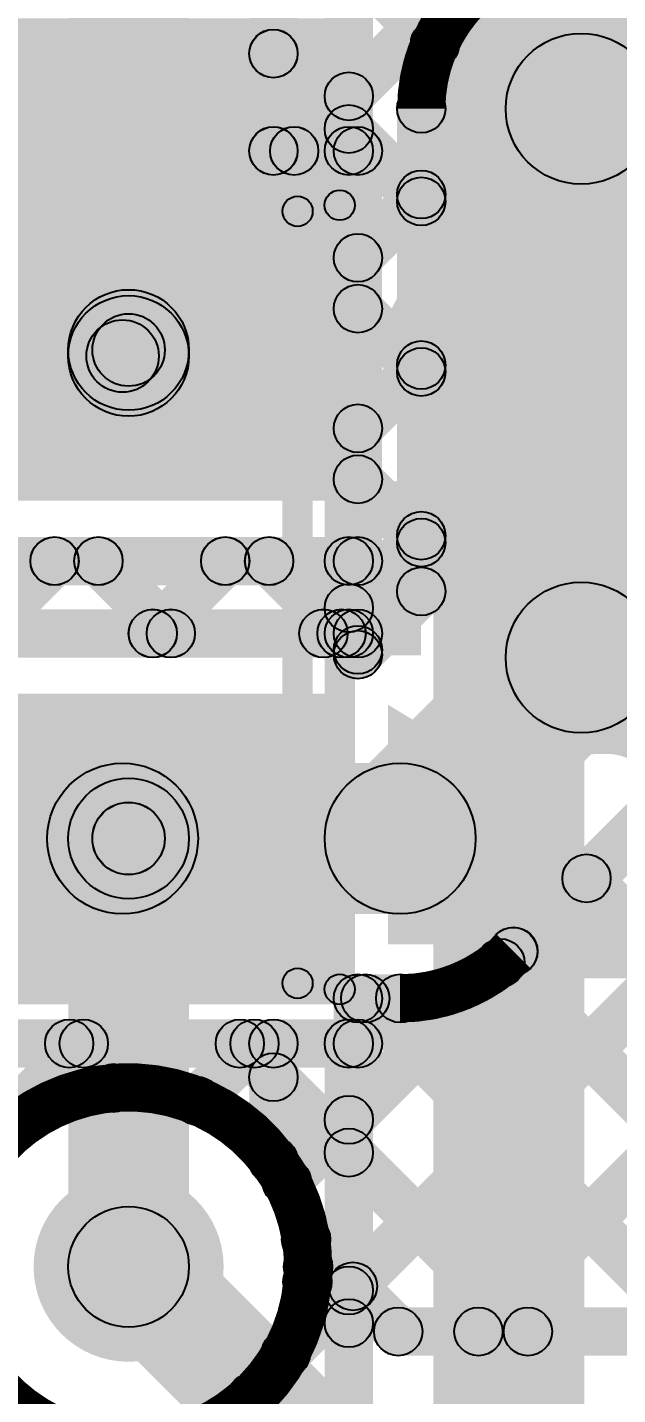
# Model space of a CAD drawing. Header units: millimetres. Extents: x 0 to 5.55, y 0 to 1.02.
# Drawn here: x 0.1432 to 0.241, y 0.3828 to 0.6095 of the extents above; entities that cross this region are included whole.
import ezdxf

# ---------------------------------------------------------------- set-up
doc = ezdxf.new("R2010")
doc.units = ezdxf.units.MM
doc.header["$MEASUREMENT"] = 0
for name, color, linetype in [('BottomLayer', 5, 'Continuous'), ('BottomOverlay', 54, 'Continuous'), ('BottomPaste', 16, 'Continuous'), ('BottomSolder', 6, 'Continuous'), ('TopLayer', 1, 'Continuous'), ('TopOverlay', 2, 'Continuous'), ('TopPaste', 8, 'Continuous'), ('TopSolder', 216, 'Continuous'), ('ViaHoleLayer', 16, 'Continuous')]:
    doc.layers.add(name, color=color, linetype=linetype)

# ---------------------------------------------------------------- blocks, each defined once
blk = doc.blocks.new('RES_0805_B_8')
at = {"layer": 'BottomLayer'}
for points in [[(-0.06, 0.025), (-0.02, 0.025), (-0.02, -0.025), (-0.06, -0.025)], [(0.02, 0.025), (0.06, 0.025), (0.06, -0.025), (0.02, -0.025)]]:
    blk.add_hatch(color=5, dxfattribs=at).paths.add_polyline_path(points)
at = {"layer": 'BottomOverlay'}
h = blk.add_hatch(color=54, dxfattribs=at)
edge = h.paths.add_edge_path()
edge.add_arc((-0.064, 0.029), 0.0025, 0, 360)
h = blk.add_hatch(color=54, dxfattribs=at)
edge = h.paths.add_edge_path()
edge.add_arc((-0.064, 0.029), 0.0025, 0, 360)
for points in [[(-0.064, 0.0265), (-0.064, 0.0315), (0.064, 0.0315), (0.064, 0.0265)], [(-0.0665, 0.029), (-0.0615, 0.029), (-0.0615, -0.029), (-0.0665, -0.029)], [(0.0615, 0.029), (0.0665, 0.029), (0.0665, -0.029), (0.0615, -0.029)], [(-0.064, -0.0315), (-0.064, -0.0265), (0.064, -0.0265), (0.064, -0.0315)]]:
    blk.add_hatch(color=54, dxfattribs=at).paths.add_polyline_path(points)
h = blk.add_hatch(color=54, dxfattribs=at)
edge = h.paths.add_edge_path()
edge.add_arc((0.064, 0.029), 0.0025, 0, 360)
h = blk.add_hatch(color=54, dxfattribs=at)
edge = h.paths.add_edge_path()
edge.add_arc((0.064, 0.029), 0.0025, 0, 360)
h = blk.add_hatch(color=54, dxfattribs=at)
edge = h.paths.add_edge_path()
edge.add_arc((-0.064, -0.029), 0.0025, 0, 360)
h = blk.add_hatch(color=54, dxfattribs=at)
edge = h.paths.add_edge_path()
edge.add_arc((-0.064, -0.029), 0.0025, 0, 360)
h = blk.add_hatch(color=54, dxfattribs=at)
edge = h.paths.add_edge_path()
edge.add_arc((0.064, -0.029), 0.0025, 0, 360)
h = blk.add_hatch(color=54, dxfattribs=at)
edge = h.paths.add_edge_path()
edge.add_arc((0.064, -0.029), 0.0025, 0, 360)
at = {"layer": 'BottomPaste'}
for points in [[(-0.06, 0.025), (-0.02, 0.025), (-0.02, -0.025), (-0.06, -0.025)], [(0.02, 0.025), (0.06, 0.025), (0.06, -0.025), (0.02, -0.025)]]:
    blk.add_hatch(color=16, dxfattribs=at).paths.add_polyline_path(points)
at = {"layer": 'BottomSolder'}
for points in [[(-0.064, 0.029), (-0.016, 0.029), (-0.016, -0.029), (-0.064, -0.029)], [(0.016, 0.029), (0.064, 0.029), (0.064, -0.029), (0.016, -0.029)]]:
    blk.add_hatch(color=6, dxfattribs=at).paths.add_polyline_path(points)
at = {"layer": 'BottomOverlay'}
for centre in [(-0.064, 0.029), (-0.064, 0.029), (0.064, 0.029), (0.064, 0.029), (-0.064, -0.029), (-0.064, -0.029), (0.064, -0.029), (0.064, -0.029)]:
    blk.add_circle(centre, 0.0025, dxfattribs=at)
blk = doc.blocks.new('LED_0805_27')
at = {"layer": 'TopLayer'}
for points in [[(-0.05999, 0.03001), (-0.01999, 0.03001), (-0.01999, -0.02999), (-0.05999, -0.02999)], [(0.02001, 0.03001), (0.06001, 0.03001), (0.06001, -0.02999), (0.02001, -0.02999)]]:
    blk.add_hatch(color=1, dxfattribs=at).paths.add_polyline_path(points)
at = {"layer": 'TopOverlay'}
h = blk.add_hatch(color=2, dxfattribs=at)
edge = h.paths.add_edge_path()
edge.add_arc((-0.06499, 0.03501), 0.0025, 0, 360)
h = blk.add_hatch(color=2, dxfattribs=at)
edge = h.paths.add_edge_path()
edge.add_arc((-0.06499, 0.03501), 0.0025, 0, 360)
for points in [[(-0.06499, 0.03251), (-0.06499, 0.03751), (0.06501, 0.03751), (0.06501, 0.03251)], [(0.09601, 0.03701), (0.06401, 0.03701), (0.06401, -0.03699), (0.09601, -0.03699)], [(-0.06749, 0.03501), (-0.06249, 0.03501), (-0.06249, -0.03499), (-0.06749, -0.03499)], [(0.06251, 0.03501), (0.06751, 0.03501), (0.06751, -0.03499), (0.06251, -0.03499)], [(-0.06499, -0.03749), (-0.06499, -0.03249), (0.06501, -0.03249), (0.06501, -0.03749)]]:
    blk.add_hatch(color=2, dxfattribs=at).paths.add_polyline_path(points)
h = blk.add_hatch(color=2, dxfattribs=at)
edge = h.paths.add_edge_path()
edge.add_arc((0.06501, 0.03501), 0.0025, 0, 360)
h = blk.add_hatch(color=2, dxfattribs=at)
edge = h.paths.add_edge_path()
edge.add_arc((0.06501, 0.03501), 0.0025, 0, 360)
h = blk.add_hatch(color=2, dxfattribs=at)
edge = h.paths.add_edge_path()
edge.add_arc((-0.06499, -0.03499), 0.0025, 0, 360)
h = blk.add_hatch(color=2, dxfattribs=at)
edge = h.paths.add_edge_path()
edge.add_arc((-0.06499, -0.03499), 0.0025, 0, 360)
h = blk.add_hatch(color=2, dxfattribs=at)
edge = h.paths.add_edge_path()
edge.add_arc((0.06501, -0.03499), 0.0025, 0, 360)
h = blk.add_hatch(color=2, dxfattribs=at)
edge = h.paths.add_edge_path()
edge.add_arc((0.06501, -0.03499), 0.0025, 0, 360)
at = {"layer": 'TopPaste'}
for points in [[(-0.05999, 0.03001), (-0.01999, 0.03001), (-0.01999, -0.02999), (-0.05999, -0.02999)], [(0.02001, 0.03001), (0.06001, 0.03001), (0.06001, -0.02999), (0.02001, -0.02999)]]:
    blk.add_hatch(color=8, dxfattribs=at).paths.add_polyline_path(points)
at = {"layer": 'TopSolder'}
for points in [[(-0.06399, 0.03401), (-0.01599, 0.03401), (-0.01599, -0.03399), (-0.06399, -0.03399)], [(0.01601, 0.03401), (0.06401, 0.03401), (0.06401, -0.03399), (0.01601, -0.03399)]]:
    blk.add_hatch(color=216, dxfattribs=at).paths.add_polyline_path(points)
at = {"layer": 'TopOverlay'}
for centre in [(-0.06499, 0.03501), (-0.06499, 0.03501), (0.06501, 0.03501), (0.06501, 0.03501), (-0.06499, -0.03499), (-0.06499, -0.03499), (0.06501, -0.03499), (0.06501, -0.03499)]:
    blk.add_circle(centre, 0.0025, dxfattribs=at)

msp = doc.modelspace()

# ---------------------------------------------------------------- hatches: boundary and pattern name
at = {"layer": 'BottomLayer'}
for points in [[(0.19026, 0.58617), (0.18461, 0.59183), (0.32514, 0.73236), (0.3308, 0.7267)], [(0.24384, 0.58716), (0.22616, 0.60484), (0.29216, 0.67084), (0.30984, 0.65316)], [(0.17, 0.556), (0.15, 0.556), (0.15, 0.641), (0.17, 0.641)], [(0.18475, 0.62702), (0.19041, 0.63267), (0.21357, 0.60951), (0.20792, 0.60385)], [(0.188, 0.589), (0.18, 0.589), (0.18, 0.62342), (0.188, 0.62342)], [(0.18117, 0.60231), (0.18683, 0.60797), (0.21133, 0.58347), (0.20567, 0.57781)], [(0.2125, 0.51598), (0.2045, 0.51598), (0.2045, 0.596), (0.2125, 0.596)], [(0.2475, 0.505), (0.2225, 0.505), (0.2225, 0.596), (0.2475, 0.596)], [(0.184, 0.585), (0.184, 0.593), (0.198, 0.593), (0.198, 0.585)], [(0.202, 0.521), (0.194, 0.521), (0.194, 0.589), (0.202, 0.589)], [(0.20083, 0.56845), (0.19517, 0.57411), (0.20567, 0.58461), (0.21133, 0.57895)], [(0.19517, 0.56003), (0.20083, 0.56568), (0.21133, 0.55518), (0.20567, 0.54953)], [(0.18904, 0.41524), (0.18338, 0.4209), (0.32514, 0.56266), (0.3308, 0.557)], [(0.16324, 0.55076), (0.15476, 0.55924), (0.15576, 0.56024), (0.16424, 0.55176)], [(0.20083, 0.54017), (0.19517, 0.54582), (0.20567, 0.55632), (0.21133, 0.55067)], [(0.19517, 0.53174), (0.20083, 0.5374), (0.21133, 0.5269), (0.20567, 0.52124)], [(0.20001, 0.39793), (0.19435, 0.40359), (0.32514, 0.53437), (0.3308, 0.52871)], [(0.19512, 0.50617), (0.18946, 0.51183), (0.20567, 0.52804), (0.21133, 0.52238)], [(0.12, 0.517), (0.12, 0.525), (0.198, 0.525), (0.198, 0.517)], [(0.13855, 0.50617), (0.13289, 0.51183), (0.14489, 0.52383), (0.15055, 0.51817)], [(0.15217, 0.51817), (0.15783, 0.52383), (0.16983, 0.51183), (0.16417, 0.50617)], [(0.16683, 0.50617), (0.16118, 0.51183), (0.17318, 0.52383), (0.17883, 0.51817)], [(0.18046, 0.51817), (0.18611, 0.52383), (0.19811, 0.51183), (0.19246, 0.50617)], [(0.20083, 0.50265), (0.19517, 0.50831), (0.20567, 0.51881), (0.21133, 0.51315)], [(0.12, 0.505), (0.12, 0.513), (0.198, 0.513), (0.198, 0.505)], [(0.21384, 0.46616), (0.19616, 0.48384), (0.22616, 0.51384), (0.24384, 0.49616)], [(0.19246, 0.50617), (0.19811, 0.51183), (0.20083, 0.50911), (0.19517, 0.50346)], [(0.202, 0.50548), (0.194, 0.50548), (0.194, 0.509), (0.202, 0.509)], [(0.159, 0.4625), (0.159, 0.4875), (0.205, 0.4875), (0.205, 0.4625)], [(0.2266, 0.45347), (0.22094, 0.45912), (0.25088, 0.48906), (0.25653, 0.4834)], [(0.23305, 0.46558), (0.23871, 0.47123), (0.25818, 0.45176), (0.25252, 0.44611)], [(0.2188, 0.45154), (0.22446, 0.4572), (0.24841, 0.43325), (0.24276, 0.42759)], [(0.19639, 0.44567), (0.20205, 0.45133), (0.25729, 0.39609), (0.25163, 0.39043)], [(0.198, 0.4445), (0.198, 0.4525), (0.205, 0.4525), (0.205, 0.4445)], [(0.202, 0.441), (0.194, 0.441), (0.194, 0.4485), (0.202, 0.4485)], [(0.12, 0.437), (0.12, 0.445), (0.198, 0.445), (0.198, 0.437)], [(0.05683, 0.3396), (0.05117, 0.34526), (0.14974, 0.44383), (0.1554, 0.43817)], [(0.14732, 0.43817), (0.15298, 0.44383), (0.16033, 0.43647), (0.15468, 0.43081)], [(0.17418, 0.42867), (0.16852, 0.43432), (0.17803, 0.44383), (0.18369, 0.43817)], [(0.17561, 0.43817), (0.18126, 0.44383), (0.229, 0.39609), (0.22335, 0.39043)], [(0.2208, 0.39043), (0.21514, 0.39609), (0.24353, 0.42447), (0.24918, 0.41882)], [(0.15293, 0.39693), (0.16707, 0.41107), (0.20181, 0.37633), (0.18767, 0.36219)], [(0.18657, 0.40571), (0.19223, 0.41137), (0.20751, 0.39609), (0.20185, 0.39043)], [(0.20468, 0.38926), (0.20468, 0.39726), (0.32797, 0.39726), (0.32797, 0.38926)]]:
    msp.add_hatch(color=5, dxfattribs=at).paths.add_polyline_path(points)
h = msp.add_hatch(color=5, dxfattribs=at)
edge = h.paths.add_edge_path()
edge.add_arc((0.21075, 0.60668), 0.004, 0, 360)
h = msp.add_hatch(color=5, dxfattribs=at)
edge = h.paths.add_edge_path()
edge.add_arc((0.184, 0.60514), 0.004, 0, 360)
h = msp.add_hatch(color=5, dxfattribs=at)
edge = h.paths.add_edge_path()
edge.add_arc((0.235, 0.596), 0.0125, 0, 360)
h = msp.add_hatch(color=5, dxfattribs=at)
edge = h.paths.add_edge_path()
edge.add_arc((0.235, 0.596), 0.0125, 0, 360)
h = msp.add_hatch(color=5, dxfattribs=at)
edge = h.paths.add_edge_path()
edge.add_arc((0.2085, 0.596), 0.004, 0, 360)
h = msp.add_hatch(color=5, dxfattribs=at)
edge = h.paths.add_edge_path()
edge.add_arc((0.2085, 0.596), 0.004, 0, 360)
h = msp.add_hatch(color=5, dxfattribs=at)
edge = h.paths.add_edge_path()
edge.add_arc((0.2085, 0.596), 0.004, 0, 360)
h = msp.add_hatch(color=5, dxfattribs=at)
edge = h.paths.add_edge_path()
edge.add_arc((0.184, 0.589), 0.004, 0, 360)
h = msp.add_hatch(color=5, dxfattribs=at)
edge = h.paths.add_edge_path()
edge.add_arc((0.184, 0.589), 0.004, 0, 360)
h = msp.add_hatch(color=5, dxfattribs=at)
edge = h.paths.add_edge_path()
edge.add_arc((0.18744, 0.589), 0.004, 0, 360)
h = msp.add_hatch(color=5, dxfattribs=at)
edge = h.paths.add_edge_path()
edge.add_arc((0.198, 0.589), 0.004, 0, 360)
h = msp.add_hatch(color=5, dxfattribs=at)
edge = h.paths.add_edge_path()
edge.add_arc((0.198, 0.589), 0.004, 0, 360)
h = msp.add_hatch(color=5, dxfattribs=at)
edge = h.paths.add_edge_path()
edge.add_arc((0.2085, 0.58178), 0.004, 0, 360)
h = msp.add_hatch(color=5, dxfattribs=at)
edge = h.paths.add_edge_path()
edge.add_arc((0.2085, 0.58064), 0.004, 0, 360)
h = msp.add_hatch(color=5, dxfattribs=at)
edge = h.paths.add_edge_path()
edge.add_arc((0.198, 0.57128), 0.004, 0, 360)
h = msp.add_hatch(color=5, dxfattribs=at)
edge = h.paths.add_edge_path()
edge.add_arc((0.198, 0.56285), 0.004, 0, 360)
h = msp.add_hatch(color=5, dxfattribs=at)
edge = h.paths.add_edge_path()
edge.add_arc((0.16, 0.556), 0.01, 0, 360)
h = msp.add_hatch(color=5, dxfattribs=at)
edge = h.paths.add_edge_path()
edge.add_arc((0.159, 0.555), 0.006, 0, 360)
h = msp.add_hatch(color=5, dxfattribs=at)
edge = h.paths.add_edge_path()
edge.add_arc((0.16, 0.556), 0.006, 0, 360)
h = msp.add_hatch(color=5, dxfattribs=at)
edge = h.paths.add_edge_path()
edge.add_arc((0.2085, 0.5535), 0.004, 0, 360)
h = msp.add_hatch(color=5, dxfattribs=at)
edge = h.paths.add_edge_path()
edge.add_arc((0.2085, 0.55236), 0.004, 0, 360)
h = msp.add_hatch(color=5, dxfattribs=at)
edge = h.paths.add_edge_path()
edge.add_arc((0.198, 0.543), 0.004, 0, 360)
h = msp.add_hatch(color=5, dxfattribs=at)
edge = h.paths.add_edge_path()
edge.add_arc((0.198, 0.53457), 0.004, 0, 360)
h = msp.add_hatch(color=5, dxfattribs=at)
edge = h.paths.add_edge_path()
edge.add_arc((0.2085, 0.52521), 0.004, 0, 360)
h = msp.add_hatch(color=5, dxfattribs=at)
edge = h.paths.add_edge_path()
edge.add_arc((0.2085, 0.52407), 0.004, 0, 360)
h = msp.add_hatch(color=5, dxfattribs=at)
edge = h.paths.add_edge_path()
edge.add_arc((0.14772, 0.521), 0.004, 0, 360)
h = msp.add_hatch(color=5, dxfattribs=at)
edge = h.paths.add_edge_path()
edge.add_arc((0.155, 0.521), 0.004, 0, 360)
h = msp.add_hatch(color=5, dxfattribs=at)
edge = h.paths.add_edge_path()
edge.add_arc((0.176, 0.521), 0.004, 0, 360)
h = msp.add_hatch(color=5, dxfattribs=at)
edge = h.paths.add_edge_path()
edge.add_arc((0.18329, 0.521), 0.004, 0, 360)
h = msp.add_hatch(color=5, dxfattribs=at)
edge = h.paths.add_edge_path()
edge.add_arc((0.198, 0.521), 0.004, 0, 360)
h = msp.add_hatch(color=5, dxfattribs=at)
edge = h.paths.add_edge_path()
edge.add_arc((0.198, 0.521), 0.004, 0, 360)
h = msp.add_hatch(color=5, dxfattribs=at)
edge = h.paths.add_edge_path()
edge.add_arc((0.2085, 0.51598), 0.004, 0, 360)
h = msp.add_hatch(color=5, dxfattribs=at)
edge = h.paths.add_edge_path()
edge.add_arc((0.2085, 0.51598), 0.004, 0, 360)
h = msp.add_hatch(color=5, dxfattribs=at)
edge = h.paths.add_edge_path()
edge.add_arc((0.235, 0.505), 0.0125, 0, 360)
h = msp.add_hatch(color=5, dxfattribs=at)
edge = h.paths.add_edge_path()
edge.add_arc((0.235, 0.505), 0.0125, 0, 360)
h = msp.add_hatch(color=5, dxfattribs=at)
edge = h.paths.add_edge_path()
edge.add_arc((0.164, 0.509), 0.004, 0, 360)
h = msp.add_hatch(color=5, dxfattribs=at)
edge = h.paths.add_edge_path()
edge.add_arc((0.167, 0.509), 0.004, 0, 360)
h = msp.add_hatch(color=5, dxfattribs=at)
edge = h.paths.add_edge_path()
edge.add_arc((0.19229, 0.509), 0.004, 0, 360)
h = msp.add_hatch(color=5, dxfattribs=at)
edge = h.paths.add_edge_path()
edge.add_arc((0.19529, 0.509), 0.004, 0, 360)
h = msp.add_hatch(color=5, dxfattribs=at)
edge = h.paths.add_edge_path()
edge.add_arc((0.19529, 0.509), 0.004, 0, 360)
h = msp.add_hatch(color=5, dxfattribs=at)
edge = h.paths.add_edge_path()
edge.add_arc((0.198, 0.509), 0.004, 0, 360)
h = msp.add_hatch(color=5, dxfattribs=at)
edge = h.paths.add_edge_path()
edge.add_arc((0.198, 0.509), 0.004, 0, 360)
h = msp.add_hatch(color=5, dxfattribs=at)
edge = h.paths.add_edge_path()
edge.add_arc((0.198, 0.50629), 0.004, 0, 360)
h = msp.add_hatch(color=5, dxfattribs=at)
edge = h.paths.add_edge_path()
edge.add_arc((0.198, 0.50548), 0.004, 0, 360)
h = msp.add_hatch(color=5, dxfattribs=at)
edge = h.paths.add_edge_path()
edge.add_arc((0.198, 0.50548), 0.004, 0, 360)
h = msp.add_hatch(color=5, dxfattribs=at)
edge = h.paths.add_edge_path()
edge.add_arc((0.159, 0.475), 0.0125, 0, 360)
h = msp.add_hatch(color=5, dxfattribs=at)
edge = h.paths.add_edge_path()
edge.add_arc((0.205, 0.475), 0.0125, 0, 360)
h = msp.add_hatch(color=5, dxfattribs=at)
edge = h.paths.add_edge_path()
edge.add_arc((0.205, 0.475), 0.0125, 0, 360)
h = msp.add_hatch(color=5, dxfattribs=at)
edge = h.paths.add_edge_path()
edge.add_arc((0.23588, 0.4684), 0.004, 0, 360)
h = msp.add_hatch(color=5, dxfattribs=at)
edge = h.paths.add_edge_path()
edge.add_arc((0.22374, 0.45626), 0.004, 0, 360)
h = msp.add_hatch(color=5, dxfattribs=at)
edge = h.paths.add_edge_path()
edge.add_arc((0.22377, 0.4563), 0.004, 0, 360)
h = msp.add_hatch(color=5, dxfattribs=at)
edge = h.paths.add_edge_path()
edge.add_arc((0.22377, 0.4563), 0.004, 0, 360)
h = msp.add_hatch(color=5, dxfattribs=at)
edge = h.paths.add_edge_path()
edge.add_arc((0.22163, 0.45437), 0.004, 0, 360)
h = msp.add_hatch(color=5, dxfattribs=at)
edge = h.paths.add_edge_path()
edge.add_arc((0.198, 0.4485), 0.004, 0, 360)
h = msp.add_hatch(color=5, dxfattribs=at)
edge = h.paths.add_edge_path()
edge.add_arc((0.198, 0.4485), 0.004, 0, 360)
h = msp.add_hatch(color=5, dxfattribs=at)
edge = h.paths.add_edge_path()
edge.add_arc((0.19922, 0.4485), 0.004, 0, 360)
h = msp.add_hatch(color=5, dxfattribs=at)
edge = h.paths.add_edge_path()
edge.add_arc((0.205, 0.4485), 0.004, 0, 360)
h = msp.add_hatch(color=5, dxfattribs=at)
edge = h.paths.add_edge_path()
edge.add_arc((0.205, 0.4485), 0.004, 0, 360)
h = msp.add_hatch(color=5, dxfattribs=at)
edge = h.paths.add_edge_path()
edge.add_arc((0.205, 0.4485), 0.004, 0, 360)
h = msp.add_hatch(color=5, dxfattribs=at)
edge = h.paths.add_edge_path()
edge.add_arc((0.15015, 0.441), 0.004, 0, 360)
h = msp.add_hatch(color=5, dxfattribs=at)
edge = h.paths.add_edge_path()
edge.add_arc((0.15257, 0.441), 0.004, 0, 360)
h = msp.add_hatch(color=5, dxfattribs=at)
edge = h.paths.add_edge_path()
edge.add_arc((0.17843, 0.441), 0.004, 0, 360)
h = msp.add_hatch(color=5, dxfattribs=at)
edge = h.paths.add_edge_path()
edge.add_arc((0.18086, 0.441), 0.004, 0, 360)
h = msp.add_hatch(color=5, dxfattribs=at)
edge = h.paths.add_edge_path()
edge.add_arc((0.198, 0.441), 0.004, 0, 360)
h = msp.add_hatch(color=5, dxfattribs=at)
edge = h.paths.add_edge_path()
edge.add_arc((0.198, 0.441), 0.004, 0, 360)
h = msp.add_hatch(color=5, dxfattribs=at)
edge = h.paths.add_edge_path()
edge.add_arc((0.15751, 0.43364), 0.004, 0, 360)
h = msp.add_hatch(color=5, dxfattribs=at)
edge = h.paths.add_edge_path()
edge.add_arc((0.17135, 0.4315), 0.004, 0, 360)
h = msp.add_hatch(color=5, dxfattribs=at)
edge = h.paths.add_edge_path()
edge.add_arc((0.18621, 0.41807), 0.004, 0, 360)
h = msp.add_hatch(color=5, dxfattribs=at)
edge = h.paths.add_edge_path()
edge.add_arc((0.16, 0.404), 0.01575, 0, 360)
h = msp.add_hatch(color=5, dxfattribs=at)
edge = h.paths.add_edge_path()
edge.add_arc((0.16, 0.404), 0.01, 0, 360)
h = msp.add_hatch(color=5, dxfattribs=at)
edge = h.paths.add_edge_path()
edge.add_arc((0.1894, 0.40854), 0.004, 0, 360)
h = msp.add_hatch(color=5, dxfattribs=at)
edge = h.paths.add_edge_path()
edge.add_arc((0.1894, 0.40854), 0.004, 0, 360)
h = msp.add_hatch(color=5, dxfattribs=at)
edge = h.paths.add_edge_path()
edge.add_arc((0.19718, 0.40076), 0.004, 0, 360)
h = msp.add_hatch(color=5, dxfattribs=at)
edge = h.paths.add_edge_path()
edge.add_arc((0.20468, 0.39326), 0.004, 0, 360)
h = msp.add_hatch(color=5, dxfattribs=at)
edge = h.paths.add_edge_path()
edge.add_arc((0.20468, 0.39326), 0.004, 0, 360)
h = msp.add_hatch(color=5, dxfattribs=at)
edge = h.paths.add_edge_path()
edge.add_arc((0.21797, 0.39326), 0.004, 0, 360)
h = msp.add_hatch(color=5, dxfattribs=at)
edge = h.paths.add_edge_path()
edge.add_arc((0.22617, 0.39326), 0.004, 0, 360)
at = {"layer": 'TopLayer'}
for points in [[(0.2005, 0.58901), (0.1925, 0.58901), (0.1925, 0.643), (0.2005, 0.643)], [(0.2355, 0.31), (0.2105, 0.31), (0.2105, 0.643), (0.2355, 0.643)], [(0.16999, 0.55501), (0.14999, 0.55501), (0.14999, 0.64099), (0.16999, 0.64099)], [(0.18799, 0.58901), (0.17999, 0.58901), (0.17999, 0.62341), (0.18799, 0.62341)], [(0.18117, 0.60232), (0.18682, 0.60797), (0.19933, 0.59547), (0.19367, 0.58981)], [(0.19027, 0.58618), (0.18461, 0.59183), (0.19367, 0.60089), (0.19933, 0.59524)], [(0.18399, 0.58501), (0.18399, 0.59301), (0.1965, 0.59301), (0.1965, 0.58501)], [(0.11599, 0.51701), (0.11599, 0.52501), (0.1965, 0.52501), (0.1965, 0.51701)], [(0.13855, 0.50618), (0.1329, 0.51183), (0.1449, 0.52383), (0.15055, 0.51818)], [(0.15217, 0.51818), (0.15782, 0.52383), (0.16982, 0.51183), (0.16417, 0.50618)], [(0.16684, 0.50618), (0.16118, 0.51183), (0.17318, 0.52383), (0.17884, 0.51818)], [(0.18045, 0.51818), (0.18611, 0.52383), (0.19811, 0.51183), (0.19245, 0.50618)], [(0.2005, 0.50901), (0.1925, 0.50901), (0.1925, 0.52101), (0.2005, 0.52101)], [(0.19512, 0.50618), (0.18947, 0.51183), (0.19367, 0.51604), (0.19933, 0.51038)], [(0.11599, 0.50501), (0.11599, 0.51301), (0.1965, 0.51301), (0.1965, 0.50501)], [(0.15575, 0.47076), (0.16424, 0.47925), (0.16424, 0.47924), (0.15576, 0.47076)], [(0.17, 0.404), (0.15, 0.404), (0.15, 0.475), (0.17, 0.475)], [(0.184, 0.43701), (0.184, 0.44501), (0.1965, 0.44501), (0.1965, 0.43701)], [(0.188, 0.42158), (0.18, 0.42158), (0.18, 0.44101), (0.188, 0.44101)], [(0.2005, 0.31), (0.1925, 0.31), (0.1925, 0.44101), (0.2005, 0.44101)], [(0.18117, 0.43261), (0.18683, 0.43826), (0.19933, 0.42576), (0.19367, 0.42011)], [(0.18904, 0.41524), (0.18338, 0.4209), (0.19367, 0.43119), (0.19933, 0.42553)], [(0.18681, 0.39868), (0.19247, 0.40433), (0.19933, 0.39748), (0.19367, 0.39182)], [(0.18887, 0.38678), (0.18321, 0.39244), (0.19367, 0.4029), (0.19933, 0.39725)], [(0.17763, 0.37958), (0.18329, 0.38523), (0.19933, 0.36919), (0.19367, 0.36354)]]:
    msp.add_hatch(color=1, dxfattribs=at).paths.add_polyline_path(points)
h = msp.add_hatch(color=1, dxfattribs=at)
edge = h.paths.add_edge_path()
edge.add_arc((0.18399, 0.60515), 0.004, 0, 360)
h = msp.add_hatch(color=1, dxfattribs=at)
edge = h.paths.add_edge_path()
edge.add_arc((0.1965, 0.59806), 0.004, 0, 360)
h = msp.add_hatch(color=1, dxfattribs=at)
edge = h.paths.add_edge_path()
edge.add_arc((0.1965, 0.59264), 0.004, 0, 360)
h = msp.add_hatch(color=1, dxfattribs=at)
edge = h.paths.add_edge_path()
edge.add_arc((0.18399, 0.58901), 0.004, 0, 360)
h = msp.add_hatch(color=1, dxfattribs=at)
edge = h.paths.add_edge_path()
edge.add_arc((0.18399, 0.58901), 0.004, 0, 360)
h = msp.add_hatch(color=1, dxfattribs=at)
edge = h.paths.add_edge_path()
edge.add_arc((0.18744, 0.58901), 0.004, 0, 360)
h = msp.add_hatch(color=1, dxfattribs=at)
edge = h.paths.add_edge_path()
edge.add_arc((0.1965, 0.58901), 0.004, 0, 360)
h = msp.add_hatch(color=1, dxfattribs=at)
edge = h.paths.add_edge_path()
edge.add_arc((0.1965, 0.58901), 0.004, 0, 360)
h = msp.add_hatch(color=1, dxfattribs=at)
edge = h.paths.add_edge_path()
edge.add_arc((0.15999, 0.55501), 0.01, 0, 360)
h = msp.add_hatch(color=1, dxfattribs=at)
edge = h.paths.add_edge_path()
edge.add_arc((0.14773, 0.52101), 0.004, 0, 360)
h = msp.add_hatch(color=1, dxfattribs=at)
edge = h.paths.add_edge_path()
edge.add_arc((0.155, 0.52101), 0.004, 0, 360)
h = msp.add_hatch(color=1, dxfattribs=at)
edge = h.paths.add_edge_path()
edge.add_arc((0.17601, 0.52101), 0.004, 0, 360)
h = msp.add_hatch(color=1, dxfattribs=at)
edge = h.paths.add_edge_path()
edge.add_arc((0.18328, 0.52101), 0.004, 0, 360)
h = msp.add_hatch(color=1, dxfattribs=at)
edge = h.paths.add_edge_path()
edge.add_arc((0.1965, 0.52101), 0.004, 0, 360)
h = msp.add_hatch(color=1, dxfattribs=at)
edge = h.paths.add_edge_path()
edge.add_arc((0.1965, 0.52101), 0.004, 0, 360)
h = msp.add_hatch(color=1, dxfattribs=at)
edge = h.paths.add_edge_path()
edge.add_arc((0.1965, 0.51321), 0.004, 0, 360)
h = msp.add_hatch(color=1, dxfattribs=at)
edge = h.paths.add_edge_path()
edge.add_arc((0.16401, 0.50901), 0.004, 0, 360)
h = msp.add_hatch(color=1, dxfattribs=at)
edge = h.paths.add_edge_path()
edge.add_arc((0.167, 0.50901), 0.004, 0, 360)
h = msp.add_hatch(color=1, dxfattribs=at)
edge = h.paths.add_edge_path()
edge.add_arc((0.19229, 0.50901), 0.004, 0, 360)
h = msp.add_hatch(color=1, dxfattribs=at)
edge = h.paths.add_edge_path()
edge.add_arc((0.19528, 0.50901), 0.004, 0, 360)
h = msp.add_hatch(color=1, dxfattribs=at)
edge = h.paths.add_edge_path()
edge.add_arc((0.1965, 0.50901), 0.004, 0, 360)
h = msp.add_hatch(color=1, dxfattribs=at)
edge = h.paths.add_edge_path()
edge.add_arc((0.1965, 0.50901), 0.004, 0, 360)
h = msp.add_hatch(color=1, dxfattribs=at)
edge = h.paths.add_edge_path()
edge.add_arc((0.16, 0.475), 0.01, 0, 360)
h = msp.add_hatch(color=1, dxfattribs=at)
edge = h.paths.add_edge_path()
edge.add_arc((0.15999, 0.47501), 0.006, 0, 360)
h = msp.add_hatch(color=1, dxfattribs=at)
edge = h.paths.add_edge_path()
edge.add_arc((0.16, 0.475), 0.006, 0, 360)
h = msp.add_hatch(color=1, dxfattribs=at)
edge = h.paths.add_edge_path()
edge.add_arc((0.184, 0.44101), 0.004, 0, 360)
h = msp.add_hatch(color=1, dxfattribs=at)
edge = h.paths.add_edge_path()
edge.add_arc((0.184, 0.44101), 0.004, 0, 360)
h = msp.add_hatch(color=1, dxfattribs=at)
edge = h.paths.add_edge_path()
edge.add_arc((0.1965, 0.44101), 0.004, 0, 360)
h = msp.add_hatch(color=1, dxfattribs=at)
edge = h.paths.add_edge_path()
edge.add_arc((0.1965, 0.44101), 0.004, 0, 360)
h = msp.add_hatch(color=1, dxfattribs=at)
edge = h.paths.add_edge_path()
edge.add_arc((0.184, 0.43543), 0.004, 0, 360)
h = msp.add_hatch(color=1, dxfattribs=at)
edge = h.paths.add_edge_path()
edge.add_arc((0.1965, 0.42836), 0.004, 0, 360)
h = msp.add_hatch(color=1, dxfattribs=at)
edge = h.paths.add_edge_path()
edge.add_arc((0.1965, 0.42293), 0.004, 0, 360)
h = msp.add_hatch(color=1, dxfattribs=at)
edge = h.paths.add_edge_path()
edge.add_arc((0.184, 0.42158), 0.004, 0, 360)
h = msp.add_hatch(color=1, dxfattribs=at)
edge = h.paths.add_edge_path()
edge.add_arc((0.184, 0.42158), 0.004, 0, 360)
h = msp.add_hatch(color=1, dxfattribs=at)
edge = h.paths.add_edge_path()
edge.add_arc((0.18621, 0.41807), 0.004, 0, 360)
h = msp.add_hatch(color=1, dxfattribs=at)
edge = h.paths.add_edge_path()
edge.add_arc((0.16, 0.404), 0.01575, 0, 360)
h = msp.add_hatch(color=1, dxfattribs=at)
edge = h.paths.add_edge_path()
edge.add_arc((0.16, 0.404), 0.01, 0, 360)
h = msp.add_hatch(color=1, dxfattribs=at)
edge = h.paths.add_edge_path()
edge.add_arc((0.18975, 0.404), 0.004, 0, 360)
h = msp.add_hatch(color=1, dxfattribs=at)
edge = h.paths.add_edge_path()
edge.add_arc((0.18975, 0.404), 0.004, 0, 360)
h = msp.add_hatch(color=1, dxfattribs=at)
edge = h.paths.add_edge_path()
edge.add_arc((0.18964, 0.40151), 0.004, 0, 360)
h = msp.add_hatch(color=1, dxfattribs=at)
edge = h.paths.add_edge_path()
edge.add_arc((0.1965, 0.40007), 0.004, 0, 360)
h = msp.add_hatch(color=1, dxfattribs=at)
edge = h.paths.add_edge_path()
edge.add_arc((0.1965, 0.39465), 0.004, 0, 360)
h = msp.add_hatch(color=1, dxfattribs=at)
edge = h.paths.add_edge_path()
edge.add_arc((0.18604, 0.38961), 0.004, 0, 360)
h = msp.add_hatch(color=1, dxfattribs=at)
edge = h.paths.add_edge_path()
edge.add_arc((0.18046, 0.3824), 0.004, 0, 360)
at = {"layer": 'ViaHoleLayer'}
h = msp.add_hatch(color=16, dxfattribs=at)
edge = h.paths.add_edge_path()
edge.add_arc((0.16, 0.404), 0.00591, 0, 360)

# ---------------------------------------------------------------- linework, layer by layer
at = {"layer": 'BottomLayer', "const_width": 0.008}
for points in [[(0.2085, 0.596, -0.199375), (0.2163, 0.61477)], [(0.2085, 0.596, -0.198912), (0.21626, 0.61474)], [(0.22377, 0.4563, -0.199375), (0.205, 0.4485)], [(0.22374, 0.45626, -0.198912), (0.205, 0.4485)], [(0.15546, 0.3746, -1.97187), (0.1894, 0.40854)]]:
    msp.add_lwpolyline(points, format="xyb", dxfattribs=at)
at = {"layer": 'BottomLayer'}
for centre, radius in [((0.21075, 0.60668), 0.004), ((0.184, 0.60514), 0.004), ((0.235, 0.596), 0.0125), ((0.235, 0.596), 0.0125), ((0.2085, 0.596), 0.004), ((0.2085, 0.596), 0.004), ((0.2085, 0.596), 0.004), ((0.184, 0.589), 0.004), ((0.184, 0.589), 0.004), ((0.18744, 0.589), 0.004), ((0.198, 0.589), 0.004), ((0.198, 0.589), 0.004), ((0.2085, 0.58178), 0.004), ((0.2085, 0.58064), 0.004), ((0.198, 0.57128), 0.004), ((0.198, 0.56285), 0.004), ((0.16, 0.556), 0.01), ((0.159, 0.555), 0.006), ((0.16, 0.556), 0.006), ((0.2085, 0.5535), 0.004), ((0.2085, 0.55236), 0.004), ((0.198, 0.543), 0.004), ((0.198, 0.53457), 0.004), ((0.2085, 0.52521), 0.004), ((0.2085, 0.52407), 0.004), ((0.14772, 0.521), 0.004), ((0.155, 0.521), 0.004), ((0.176, 0.521), 0.004), ((0.18329, 0.521), 0.004), ((0.198, 0.521), 0.004), ((0.198, 0.521), 0.004), ((0.2085, 0.51598), 0.004), ((0.2085, 0.51598), 0.004), ((0.235, 0.505), 0.0125), ((0.235, 0.505), 0.0125), ((0.164, 0.509), 0.004), ((0.167, 0.509), 0.004), ((0.19229, 0.509), 0.004), ((0.19529, 0.509), 0.004), ((0.19529, 0.509), 0.004), ((0.198, 0.509), 0.004), ((0.198, 0.509), 0.004), ((0.198, 0.50629), 0.004), ((0.198, 0.50548), 0.004), ((0.198, 0.50548), 0.004), ((0.159, 0.475), 0.0125), ((0.205, 0.475), 0.0125), ((0.205, 0.475), 0.0125), ((0.23588, 0.4684), 0.004), ((0.22374, 0.45626), 0.004), ((0.22377, 0.4563), 0.004), ((0.22377, 0.4563), 0.004), ((0.22163, 0.45437), 0.004), ((0.198, 0.4485), 0.004), ((0.198, 0.4485), 0.004), ((0.19922, 0.4485), 0.004), ((0.205, 0.4485), 0.004), ((0.205, 0.4485), 0.004), ((0.205, 0.4485), 0.004), ((0.15015, 0.441), 0.004), ((0.15257, 0.441), 0.004), ((0.17843, 0.441), 0.004), ((0.18086, 0.441), 0.004), ((0.198, 0.441), 0.004), ((0.198, 0.441), 0.004), ((0.15751, 0.43364), 0.004), ((0.17135, 0.4315), 0.004), ((0.18621, 0.41807), 0.004), ((0.16, 0.404), 0.01), ((0.1894, 0.40854), 0.004), ((0.1894, 0.40854), 0.004), ((0.19718, 0.40076), 0.004), ((0.20468, 0.39326), 0.004), ((0.20468, 0.39326), 0.004), ((0.21797, 0.39326), 0.004), ((0.22617, 0.39326), 0.004)]:
    msp.add_circle(centre, radius, dxfattribs=at)
at = {"layer": 'TopLayer', "const_width": 0.008}
for points in [[(0.18975, 0.404, -1.379139), (0.136, 0.42158)], [(0.184, 0.42158, -0.15936), (0.18975, 0.404)]]:
    msp.add_lwpolyline(points, format="xyb", dxfattribs=at)
at = {"layer": 'TopLayer'}
for centre, radius in [((0.18399, 0.60515), 0.004), ((0.1965, 0.59806), 0.004), ((0.1965, 0.59264), 0.004), ((0.18399, 0.58901), 0.004), ((0.18399, 0.58901), 0.004), ((0.18744, 0.58901), 0.004), ((0.1965, 0.58901), 0.004), ((0.1965, 0.58901), 0.004), ((0.15999, 0.55501), 0.01), ((0.14773, 0.52101), 0.004), ((0.155, 0.52101), 0.004), ((0.17601, 0.52101), 0.004), ((0.18328, 0.52101), 0.004), ((0.1965, 0.52101), 0.004), ((0.1965, 0.52101), 0.004), ((0.1965, 0.51321), 0.004), ((0.16401, 0.50901), 0.004), ((0.167, 0.50901), 0.004), ((0.19229, 0.50901), 0.004), ((0.19528, 0.50901), 0.004), ((0.1965, 0.50901), 0.004), ((0.1965, 0.50901), 0.004), ((0.16, 0.475), 0.01), ((0.15999, 0.47501), 0.006), ((0.16, 0.475), 0.006), ((0.184, 0.44101), 0.004), ((0.184, 0.44101), 0.004), ((0.1965, 0.44101), 0.004), ((0.1965, 0.44101), 0.004), ((0.184, 0.43543), 0.004), ((0.1965, 0.42836), 0.004), ((0.1965, 0.42293), 0.004), ((0.184, 0.42158), 0.004), ((0.184, 0.42158), 0.004), ((0.18621, 0.41807), 0.004), ((0.16, 0.404), 0.01), ((0.18975, 0.404), 0.004), ((0.18975, 0.404), 0.004), ((0.18964, 0.40151), 0.004), ((0.1965, 0.40007), 0.004), ((0.1965, 0.39465), 0.004), ((0.18604, 0.38961), 0.004), ((0.18046, 0.3824), 0.004)]:
    msp.add_circle(centre, radius, dxfattribs=at)

# ---------------------------------------------------------------- block references
at = {"rotation": 90}
for name, p in [('LED_0805_27', (0.16, 0.515)), ('RES_0805_B_8', (0.159, 0.515))]:
    msp.add_blockref(name, p, dxfattribs=at)

# ---------------------------------------------------------------- texts
at = {"layer": 'BottomOverlay', "text_generation_flag": 2}
msp.add_text('R15', height=0.05, rotation=270, dxfattribs=at).set_placement((0.203, 0.452))
at = {"layer": 'TopOverlay'}
msp.add_text('LED9', height=0.05, rotation=90, dxfattribs=at).set_placement((0.26699, 0.44636))

doc.saveas('drawing.dxf')
